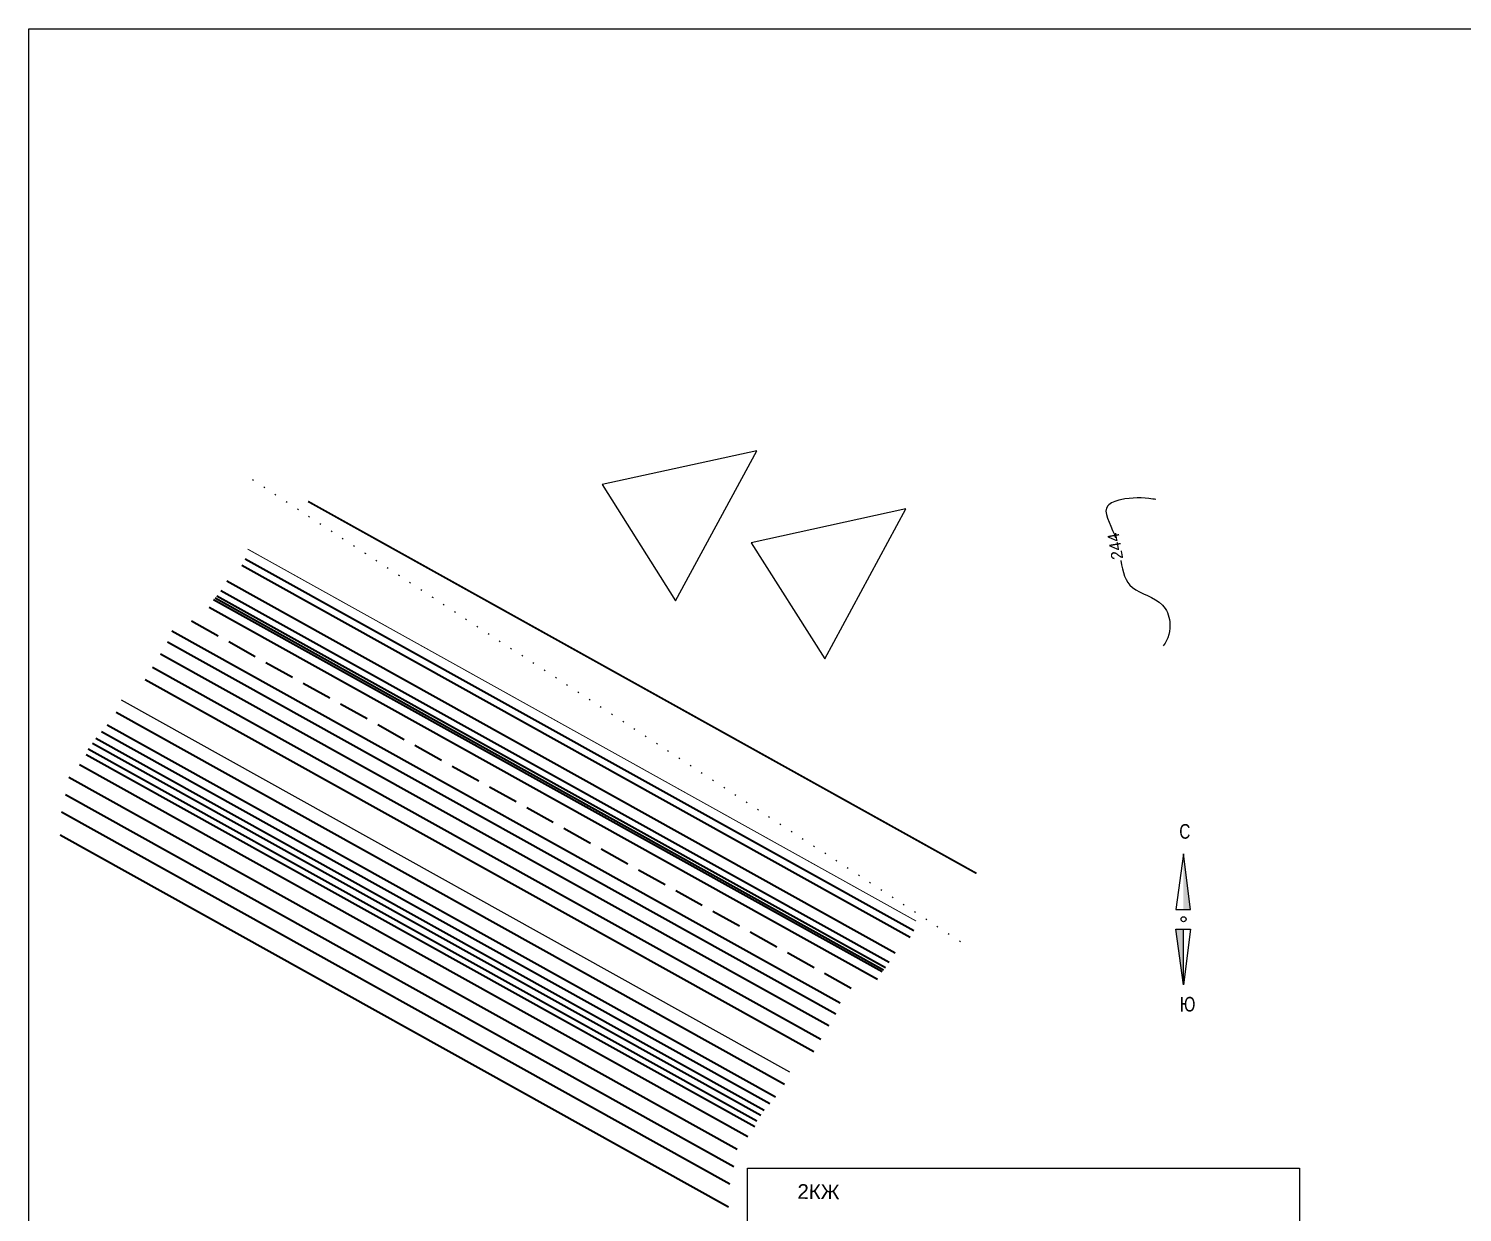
# Model space of a CAD drawing. Header units: metres. Extents: x 5191936 to 10384803, y 4968796 to 9938221.
# Drawn here: x 5192258.8 to 5192376.5, y 4969478.1 to 4969575.3 of the extents above; entities that cross this region are included whole.
import ezdxf

# ---------------------------------------------------------------- set-up
doc = ezdxf.new("R2010")
doc.units = ezdxf.units.M
doc.linetypes.add('0_0.1-1', pattern=[1.1, 0.1, -1])
doc.linetypes.add('КАНАЛ_ТР', pattern=[3.5, 2.5, -1])
doc.layers.get('0').update_dxf_attribs({"lineweight": 18})
doc.layers.add('Рамка и сетка', color=7, linetype='Continuous', lineweight=18)
doc.styles.get("Standard").update_dxf_attribs({"font": 'arial.ttf', "width": 0.8, "oblique": 13, "height": 0.9})
doc.linetypes.add('ЖЕЛДОР5_РАЗР', pattern='A,0,[130,ltypeshp.shx,S=0.85,R=30,X=0,Y=0],-2.5', length=2.5)
doc.linetypes.add('ЖЕЛДОР5_уз', pattern='A,0,[130,ltypeshp.shx,S=0.65,R=0,X=0,Y=0],-3,[130,ltypeshp.shx,S=0.4,R=0,X=0,Y=0],-3', length=6)
doc.linetypes.add('ЖЕЛДОР5_УЗ_СТР', pattern='A,0,[130,ltypeshp.shx,S=4,R=90,X=6,Y=-0.4],-0.001,[130,ltypeshp.shx,S=4,R=90,X=6,Y=0.4],-0.001,[130,ltypeshp.shx,S=0.65,R=0,X=0,Y=0],-0.001,[130,ltypeshp.shx,S=0.65,R=0,X=12,Y=0],-0.001,[130,ltypeshp.shx,S=0.4,R=0,X=6,Y=0],-9', length=9.004)
doc.linetypes.add('ЗАБ2_ДЕР_БКСТ_9', pattern='A,0.5,[130,ltypeshp.shx,S=0.125,R=0,X=-0.2,Y=0.125],0.55,-0.5,[133,ltypeshp.shx,S=0.25,R=0,X=-0.5,Y=0],-1e-05,[133,ltypeshp.shx,S=0.02,R=0,X=-0.27,Y=0],0.5', length=2.05001)
doc.linetypes.add('ЗАБ2_ДЕР_БПСТ_8', pattern='A,0.5,[130,ltypeshp.shx,S=0.125,R=0,X=-0.2,Y=0.125],0.55,-0.5,[132,ltypeshp.shx,S=0.25,R=0,X=-0.5,Y=0],-1e-05,[133,ltypeshp.shx,S=0.02,R=0,X=-0.27,Y=0],0.5', length=2.05001)
doc.linetypes.add('ЗАБ2_КАМ_Б1М', pattern='A,1,[130,ltypeshp.shx,S=0.1,R=0,X=-0.5,Y=0.1],0.0001,[130,ltypeshp.shx,S=0.155,R=130,X=-0.625,Y=0.1],0.0001,[130,ltypeshp.shx,S=0.155,R=50,X=-0.375,Y=0.1],0.5', length=1.5002)
doc.linetypes.add('ЗАБ2_МЕТ_Б1М', pattern='A,1,[133,ltypeshp.shx,S=0.25,R=0,X=-0.25,Y=0],-0.001,[133,ltypeshp.shx,S=0.145,R=0,X=-0.145,Y=0],-0.001,[130,ltypeshp.shx,S=0.125,R=0,X=0,Y=0.4],1', length=2.002)
doc.linetypes.add('ЗАБ2_ПРОСТОЙ', pattern='A,0.75,[130,ltypeshp.shx,S=0.125,R=0,X=0,Y=0.125],0.75', length=1.5)
doc.linetypes.add('ЗАБОР_ДЕР_БПСТ', pattern='A,1.25,[130,ltypeshp.shx,S=0.2,R=0,X=-0.2,Y=0.2],0.8,-0.5,[132,ltypeshp.shx,S=0.25,R=0,X=-0.5,Y=0],-1e-05,[133,ltypeshp.shx,S=0.02,R=0,X=-0.27,Y=0],1.2,[130,ltypeshp.shx,S=0.2,R=0,X=-0.2,Y=0.2],1.25', length=5.00001)
doc.linetypes.add('ЗАБОР_ПЛЕТ', pattern='A,1.25,[130,ltypeshp.shx,S=0.17,R=30,X=0,Y=0.165],1.25', length=2.5)
doc.linetypes.add('Заборы деревянные1', pattern='A,2.5,[130,ltypeshp.shx,S=0.4,R=0,X=0,Y=-0.4],2.5', length=5)
doc.linetypes.add('Заборы деревянные2', pattern='A,2.5,[130,ltypeshp.shx,S=0.4,R=0,X=0,Y=0.4],2.5', length=5)
doc.linetypes.add('Кабель подземный высокого напряжения', pattern='A,2.25,-1,[11,митяй.shx,S=0.005,R=0,X=0,Y=0],-0.5,3.5,-0.5,[11,митяй.shx,S=0.005,R=180,X=0,Y=0],-1,2.25', length=11)
doc.linetypes.add('КАБЕЛЬ_ВВ', pattern='A,2,-1,[131,ltypeshp.shx,S=0.4,R=90,X=0.4,Y=-0.4],0.5,[131,ltypeshp.shx,S=0.3,R=90,X=0.3,Y=-0.3],3.25,[131,ltypeshp.shx,S=0.3,R=270,X=-0.3,Y=0.3],0.5,[131,ltypeshp.shx,S=0.4,R=270,X=-0.4,Y=0.4],-1,2', length=10.25)
doc.linetypes.add('КАБЕЛЬ_ВВ_ДНО', pattern='A,0.5,-1,[131,ltypeshp.shx,S=0.4,R=90,X=0.4,Y=-0.4],0.5,[131,ltypeshp.shx,S=0.3,R=90,X=0.3,Y=-0.3],3.25,[131,ltypeshp.shx,S=0.3,R=270,X=-0.3,Y=0.3],0.5,[131,ltypeshp.shx,S=0.4,R=270,X=-0.4,Y=0.4],-1,1,-1,0.5', length=9.25)
doc.linetypes.add('КАБЕЛЬ_ВОЗД', pattern='A,10,[133,ltypeshp.shx,S=0.25,R=0,X=0,Y=0],-0.5', length=10.5)
doc.linetypes.add('КАБЕЛЬ_НВ', pattern='A,2,-1,[131,ltypeshp.shx,S=0.3,R=90,X=0.3,Y=-0.3],4,[131,ltypeshp.shx,S=0.3,R=270,X=-0.3,Y=0.3],-1,2', length=10)
doc.linetypes.add('КАБЕЛЬ_НВ_ДНО', pattern='A,0.5,-1,[131,ltypeshp.shx,S=0.3,R=90,X=0.3,Y=-0.3],4,[131,ltypeshp.shx,S=0.3,R=270,X=-0.3,Y=0.3],-1,1,-1,0.5', length=9)
doc.linetypes.add('ОБРЫВ', pattern='A,0.5,[130,ltypeshp.shx,S=0.35,R=0,X=0,Y=0.35],0.0001,[130,ltypeshp.shx,S=0.25,R=13,X=0.06,Y=0.25],0.0001,[130,ltypeshp.shx,S=0.25,R=-13,X=-0.06,Y=0.25],0.0001,[130,ltypeshp.shx,S=0.17,R=30,X=0.1,Y=0.17],0.0001,[130,ltypeshp.shx,S=0.17,R=-30,X=-0.1,Y=0.17],0.5', length=1.0004)
doc.linetypes.add('ПОДЗ_ЛИНИИ_СВЯЗИ', pattern='A,4.8,-0.2,[133,ltypeshp.shx,S=0.2,R=0,X=-0.2,Y=0],-0.2,4.8,-2', length=12)
doc.linetypes.add('ПОДП2_СТЕНА', pattern='A,1,[130,ltypeshp.shx,S=0.125,R=0,X=0,Y=0.125],0.0001,[130,ltypeshp.shx,S=0.125,R=20,X=0.06,Y=0.125],0.0001,[130,ltypeshp.shx,S=0.125,R=-20,X=-0.06,Y=0.125],1', length=2.0002)
doc.linetypes.add('ПРОВОДКА_В_ЛОТКЕ', pattern='A,0.5,["П",Standard,S=0.2,R=180,X=0,Y=0.1],0.5', length=1)
doc.linetypes.add('Проводка_в_трубе3', pattern='A,0.2,-0.05,["/",Standard,S=0.1,R=0,X=0,Y=-0.05],-0.13,0.5,-0.13,["/",Standard,S=0.1,R=0,X=0,Y=-0.03],-0.13,[133,ltypeshp.shx,S=0.1,R=0,X=0.25,Y=0.12],0.5', length=1.64)
doc.linetypes.add('СВЯЗЬ2_ПРОВ', pattern='A,3.5,[133,ltypeshp.shx,S=0.15,R=0,X=-2.15,Y=0],-0.5,[133,ltypeshp.shx,S=0.25,R=0,X=-0.5,Y=0],0.5', length=4.5)
doc.linetypes.add('СВЯЗЬ_ПРОВ', pattern='A,4,[133,ltypeshp.shx,S=0.15,R=0,X=-2.15,Y=0],-0.5,[133,ltypeshp.shx,S=0.25,R=0,X=-0.5,Y=0],5,0,[133,ltypeshp.shx,S=0.15,R=0,X=-3.15,Y=0]', length=9.5)
doc.linetypes.add('ФУН_BOXL', pattern='A,0,[130,ltypeshp.shx,S=1,R=90,X=-3,Y=-0.25],-0.001,[130,ltypeshp.shx,S=1,R=90,X=-3,Y=0.25],-0.001,[130,ltypeshp.shx,S=1,R=90,X=-3,Y=-0.125],-0.001,[130,ltypeshp.shx,S=1,R=90,X=-3,Y=0.125],-0.001,[130,ltypeshp.shx,S=1,R=90,X=-3,Y=0],-9', length=9.004)
doc.linetypes.add('ЭЛЕКТРОЗАЩИТА', pattern='A,0.0001,-0.2,[131,ltypeshp.shx,S=0.2,R=0,X=-0.2,Y=0],-0.4,[131,ltypeshp.shx,S=0.2,R=180,X=0.2,Y=0],-0.2', length=0.8001)

# ---------------------------------------------------------------- blocks, each defined once
blk = doc.blocks.new('A$C7590022B')
at = {"lineweight": 20}
h = blk.add_hatch(color=256, dxfattribs=at)
h.paths.add_polyline_path([(-0.01, -5.39), (-0.01, -0.81), (-0.63, -0.81)])
h.paths.add_polyline_path([(-0.01, 0.79), (0.58, 0.79), (-0.01, 5.37)])
at = {"lineweight": 20, "ltscale": 2}
blk.add_line((-0.01, -5.39), (-0.01, -0.81), dxfattribs=at)
for points in [[(-0.01, 5.37), (-0.63, 0.79), (0.58, 0.79), (-0.01, 5.37)], [(-0.01, -5.39), (-0.63, -0.81), (0.58, -0.81), (-0.01, -5.39)]]:
    blk.add_lwpolyline(points, dxfattribs=at)
at = {"lineweight": 20}
blk.add_circle((0, 0), 0.206, dxfattribs=at)
at = {"lineweight": 20, "width": 0.75}
for s, p in [('С', (-0.35, 6.61)), ('Ю', (-0.3, -7.58))]:
    blk.add_text(s, height=1.2, rotation=0, dxfattribs=at).set_placement(p)

msp = doc.modelspace()

# ---------------------------------------------------------------- linework, layer by layer
at = {"color": 6, "ltscale": 20, "flags": 128}
msp.add_lwpolyline([(5192258.8, 4969575.28), (5192487.32, 4969575.28), (5192487.32, 4969410.66), (5192258.8, 4969410.66)], close=True, dxfattribs=at)
at = {"linetype": 'Заборы деревянные1', "ltscale": 0.9, "flags": 128}
msp.add_lwpolyline([(5192305.88, 4969537.85), (5192311.91, 4969528.31), (5192318.58, 4969540.62)], close=True, dxfattribs=at)
at = {"linetype": '0_0.1-1', "flags": 128}
msp.add_lwpolyline([(5192277.17, 4969538.26), (5192335.37, 4969500.29)], dxfattribs=at)
at = {"color": 192, "linetype": 'ПОДЗ_ЛИНИИ_СВЯЗИ', "lineweight": 60, "ltscale": 0.4, "const_width": 0.15, "flags": 128}
msp.add_lwpolyline([(5192281.74, 4969536.47), (5192336.62, 4969505.93)], dxfattribs=at)
at = {"linetype": 'Заборы деревянные2', "ltscale": 0.9, "flags": 128}
msp.add_lwpolyline([(5192318.13, 4969533.08), (5192324.16, 4969523.54), (5192330.82, 4969535.85)], close=True, dxfattribs=at)
at = {"color": 192, "linetype": 'ПОДЗ_ЛИНИИ_СВЯЗИ', "lineweight": 60, "ltscale": 0.5, "const_width": 0.075, "flags": 128}
msp.add_lwpolyline([(5192276.77, 4969532.56), (5192331.66, 4969502.02)], dxfattribs=at)
at = {"linetype": 'ЭЛЕКТРОЗАЩИТА', "lineweight": 35, "flags": 128}
msp.add_lwpolyline([(5192276.29, 4969531.23), (5192331.17, 4969500.69)], dxfattribs=at)
at = {"linetype": 'ПОДП2_СТЕНА', "lineweight": 35, "flags": 128}
msp.add_lwpolyline([(5192276.58, 4969531.77), (5192331.46, 4969501.23)], dxfattribs=at)
at = {"linetype": 'ФУН_BOXL', "lineweight": 35, "flags": 128}
msp.add_lwpolyline([(5192275.07, 4969529.94), (5192329.95, 4969499.41)], dxfattribs=at)
at = {"linetype": 'Проводка_в_трубе3', "lineweight": 35, "flags": 128}
msp.add_lwpolyline([(5192274.1, 4969528.56), (5192328.98, 4969498.02)], dxfattribs=at)
at = {"linetype": 'СВЯЗЬ_ПРОВ', "lineweight": 35, "flags": 128}
msp.add_lwpolyline([(5192274.25, 4969528.73), (5192329.14, 4969498.2)], dxfattribs=at)
at = {"linetype": 'СВЯЗЬ2_ПРОВ', "lineweight": 35, "flags": 128}
msp.add_lwpolyline([(5192274.58, 4969529.17), (5192329.46, 4969498.63)], dxfattribs=at)
at = {"linetype": 'ОБРЫВ', "lineweight": 35, "flags": 128}
msp.add_lwpolyline([(5192273.62, 4969527.78), (5192328.5, 4969497.24)], dxfattribs=at)
at = {"linetype": 'ПРОВОДКА_В_ЛОТКЕ', "lineweight": 35, "flags": 128}
msp.add_lwpolyline([(5192273.98, 4969528.42), (5192328.86, 4969497.89)], dxfattribs=at)
at = {"linetype": 'КАНАЛ_ТР', "lineweight": 35, "flags": 128}
msp.add_lwpolyline([(5192272.16, 4969526.66), (5192327.04, 4969496.12)], dxfattribs=at)
at = {"linetype": 'Кабель подземный высокого напряжения', "lineweight": 35, "flags": 128}
for points in [[(5192270.54, 4969525.85), (5192325.42, 4969495.31)], [(5192265.24, 4969518.12), (5192320.12, 4969487.58)]]:
    msp.add_lwpolyline(points, dxfattribs=at)
at = {"linetype": 'КАБЕЛЬ_ВВ', "lineweight": 35, "flags": 128}
for points in [[(5192269.61, 4969523.96), (5192324.49, 4969493.43)], [(5192265.97, 4969519.17), (5192320.85, 4969488.63)]]:
    msp.add_lwpolyline(points, dxfattribs=at)
at = {"color": 1, "linetype": 'КАБЕЛЬ_ВВ', "flags": 128}
msp.add_lwpolyline([(5192269.61, 4969523.96), (5192324.49, 4969493.43)], dxfattribs=at)
at = {"linetype": 'КАБЕЛЬ_ВОЗД', "lineweight": 35, "flags": 128}
msp.add_lwpolyline([(5192270.19, 4969524.93), (5192325.07, 4969494.39)], dxfattribs=at)
at = {"linetype": 'КАБЕЛЬ_ВВ_ДНО', "lineweight": 35, "flags": 128}
msp.add_lwpolyline([(5192268.97, 4969522.85), (5192323.85, 4969492.31)], dxfattribs=at)
at = {"linetype": 'КАБЕЛЬ_НВ_ДНО', "lineweight": 35, "flags": 128}
msp.add_lwpolyline([(5192268.37, 4969521.84), (5192323.25, 4969491.31)], dxfattribs=at)
at = {"color": 1, "linetype": 'КАБЕЛЬ_НВ', "flags": 128}
msp.add_lwpolyline([(5192266.38, 4969520.17), (5192321.26, 4969489.64)], dxfattribs=at)
at = {"linetype": 'ЗАБОР_ДЕР_БПСТ', "lineweight": 35, "flags": 128}
msp.add_lwpolyline([(5192264.3, 4969517.03), (5192319.18, 4969486.49)], dxfattribs=at)
at = {"linetype": 'ЗАБОР_ПЛЕТ', "lineweight": 35, "flags": 128}
msp.add_lwpolyline([(5192264.78, 4969517.59), (5192319.66, 4969487.05)], dxfattribs=at)
at = {"linetype": 'ЗАБ2_КАМ_Б1М', "lineweight": 35, "flags": 128}
msp.add_lwpolyline([(5192263.53, 4969515.69), (5192318.41, 4969485.16)], dxfattribs=at)
at = {"linetype": 'ЗАБ2_МЕТ_Б1М', "lineweight": 35, "flags": 128}
msp.add_lwpolyline([(5192263.69, 4969516.17), (5192318.57, 4969485.63)], dxfattribs=at)
at = {"linetype": 'ЗАБ2_ПРОСТОЙ', "lineweight": 35, "flags": 128}
msp.add_lwpolyline([(5192264.03, 4969516.61), (5192318.91, 4969486.08)], dxfattribs=at)
at = {"linetype": 'ЗАБ2_ДЕР_БПСТ_8', "lineweight": 35, "flags": 128}
msp.add_lwpolyline([(5192262.97, 4969514.86), (5192317.85, 4969484.32)], dxfattribs=at)
at = {"linetype": 'ЗАБ2_ДЕР_БКСТ_9', "lineweight": 35, "flags": 128}
msp.add_lwpolyline([(5192262.09, 4969513.83), (5192316.97, 4969483.29)], dxfattribs=at)
at = {"linetype": 'ЖЕЛДОР5_УЗ_СТР', "lineweight": 35, "flags": 128}
msp.add_lwpolyline([(5192261.82, 4969512.4), (5192316.7, 4969481.87)], dxfattribs=at)
at = {"linetype": 'ЖЕЛДОР5_уз', "lineweight": 35, "flags": 128}
msp.add_lwpolyline([(5192261.48, 4969510.98), (5192316.36, 4969480.44)], dxfattribs=at)
at = {"linetype": 'ЖЕЛДОР5_РАЗР', "lineweight": 35, "flags": 128}
msp.add_lwpolyline([(5192261.38, 4969509.1), (5192316.26, 4969478.56)], dxfattribs=at)
at = {"color": 102, "flags": 128}
msp.add_lwpolyline([(5192317.82, 4969481.72), (5192363.13, 4969481.72), (5192363.13, 4969446.45), (5192317.82, 4969446.45)], close=True, dxfattribs=at)
at = {"ltscale": 0.25}
for points, knots in [([(5192351.34, 4969536.63), (5192351.26, 4969536.65), (5192350.31, 4969536.77), (5192349.03, 4969536.85), (5192346.68, 4969536.05), (5192347.64, 4969534.59), (5192348, 4969533.58), (5192348.03, 4969533.49)], [22.201904, 22.201904, 22.201904, 22.201904, 22.443841, 25.089643, 26.257982, 28.688448, 28.908091, 28.908091, 28.908091, 28.908091]), ([(5192348.46, 4969531.61), (5192348.63, 4969530.69), (5192349, 4969529.05), (5192351.85, 4969528.54), (5192352.7, 4969526.44), (5192352.39, 4969525.13), (5192351.94, 4969524.62)], [30.619428, 30.619428, 30.619428, 30.619428, 33.288876, 36.131619, 37.627419, 39.680072, 39.680072, 39.680072, 39.680072])]:
    msp.add_open_spline(points, degree=3, knots=knots, dxfattribs=at)

# ---------------------------------------------------------------- block references
at = {"layer": 'Рамка и сетка', "color": 7}
msp.add_blockref('A$C7590022B', (5192353.62, 4969502.17), dxfattribs=at)
msp.add_blockref('A$C7590022B', (5192353.62, 4969502.17), dxfattribs=at)

# ---------------------------------------------------------------- texts
at = {"ltscale": 0.25}
msp.add_text('244', height=0.95, rotation=99.921, dxfattribs=at).set_placement((5192348.67, 4969531.78))
at = {"linetype": 'Continuous'}
msp.add_text('2КЖ', height=1.2, rotation=359.311, dxfattribs=at).set_placement((5192321.91, 4969479.22))

doc.saveas('drawing.dxf')
